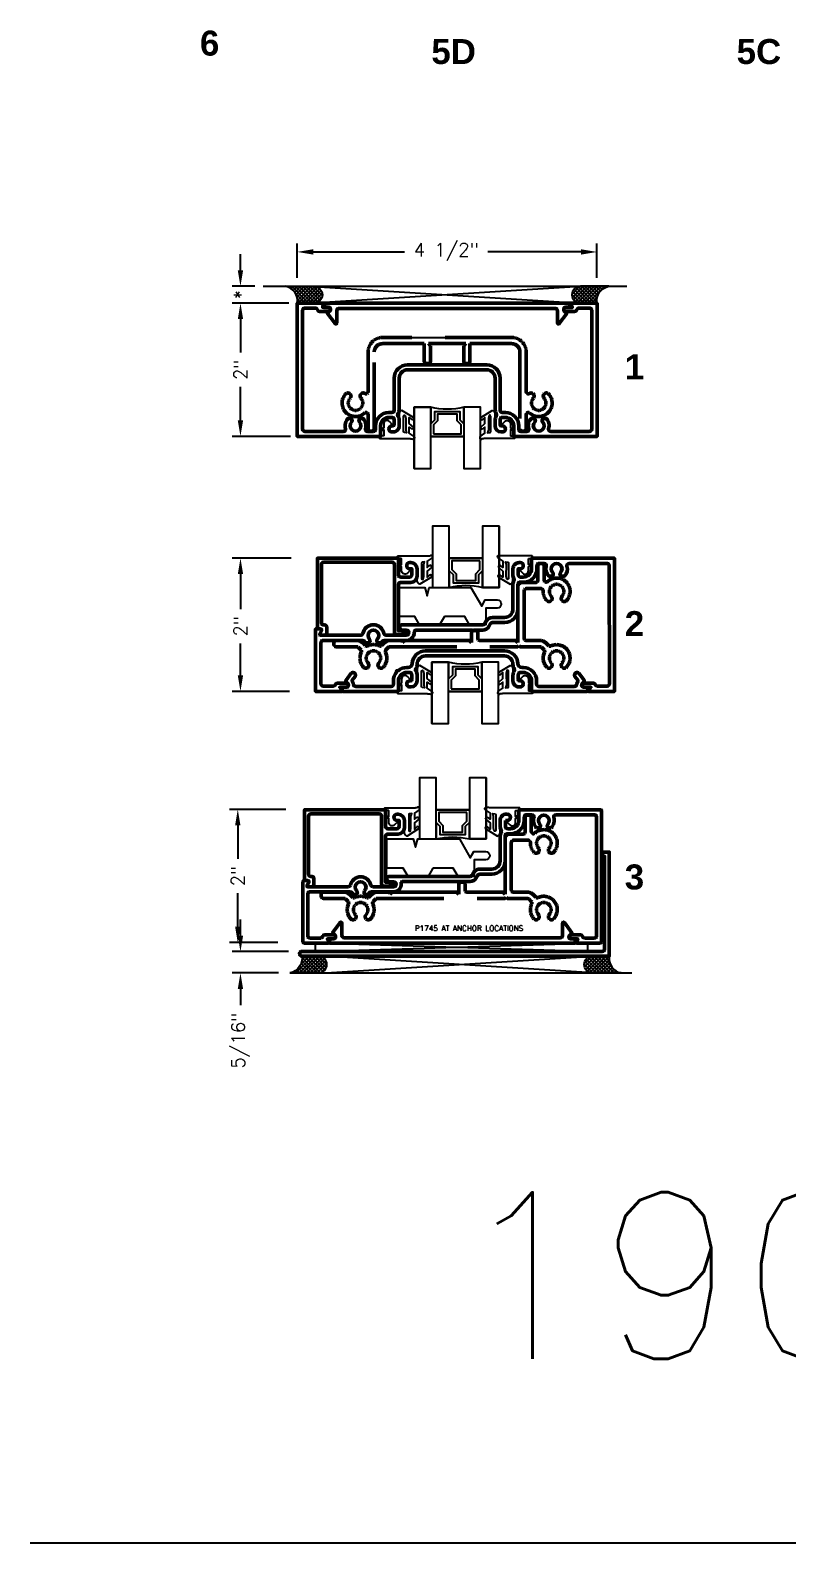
# Model space of a CAD drawing. Extents: x 0 to 63.4, y 0 to 11.8.
# Drawn here: x 0 to 2.84, y 0 to 5.68 of the extents above; entities that cross this region are included whole.
import ezdxf

# ---------------------------------------------------------------- set-up
doc = ezdxf.new("R2010")
doc.units = 0
doc.header["$MEASUREMENT"] = 0
doc.linetypes.add('HIDDEN', pattern=[0.375, 0.25, -0.125])
doc.layers.get('Defpoints').update_dxf_attribs({"linetype": 'CONTINUOUS'})
for name, color, linetype in [('R-Anno-Dims', 3, 'CONTINUOUS'), ('R-Anno-Text', 6, 'CONTINUOUS'), ('R-Det1', 4, 'CONTINUOUS'), ('R-Det2', 2, 'CONTINUOUS'), ('R-Det3', 5, 'CONTINUOUS'), ('R-Otln', 1, 'CONTINUOUS'), ('R-Pat1', 5, 'CONTINUOUS'), ('TITLE', 7, 'CONTINUOUS')]:
    doc.layers.add(name, color=color, linetype=linetype)
doc.styles.get("Standard").update_dxf_attribs({"font": 'simplex'})
doc.styles.add('style1', font='arialbd.ttf')
doc.dimstyles.new('1-4size', dxfattribs={"dimtxt": 0.05, "dimasz": 0.06, "dimexe": 0.03125, "dimexo": 0.03125, "dimgap": 0.03125, "dimtad": 0, "dimdec": 5, "dimlfac": 4, "dimzin": 4, "dimdsep": 46, "dimlunit": 5, "dimtxsty": 'Standard', "dimcen": 0, "dimclrd": 256, "dimclre": 256, "dimclrt": 256, "dimadec": 0, "dimazin": 1, "dimtfac": 1, "dimtdec": 5, "dimtofl": 0, "dimtmove": 0, "dimatfit": 3, "dimfxl": 1, "dimfrac": 2, "dimtolj": 1, "dimtzin": 4, "dimarcsym": 0})
pattern_1 = [(45, (0.561077, 2.683424), (-0.006629126, 0.006629126), []), (135, (0.561077, 2.683424), (-0.006629126, -0.006629126), [])]
pattern_2 = [(45, (0.626419, 0.654195), (-0.006629126, 0.006629126), []), (135, (0.626419, 0.654195), (-0.006629126, -0.006629126), [])]

# ---------------------------------------------------------------- blocks, each defined once
blk = doc.blocks.new('*D196')
at = {"layer": 'Defpoints', "color": 0, "transparency": 16777216}
for p in [(0.7889, 2.2186), (1, 2.2186), (0.9624, 2.1386)]:
    blk.add_point(p, dxfattribs=at)
at = {"layer": 'R-Anno-Dims', "lineweight": -2, "transparency": 16777216}
for p, q in [((0.7889, 2.2786), (0.7889, 2.3386)), ((0.9688, 2.2186), (0.7576, 2.2186)), ((0.9312, 2.1386), (0.7576, 2.1386)), ((0.7889, 2.0786), (0.7889, 2.0183))]:
    blk.add_line(p, q, dxfattribs=at)
at = {"layer": 'R-Anno-Dims', "transparency": 16777216}
for points in [[(0.7789, 2.2786), (0.7989, 2.2786), (0.7889, 2.2186)], [(0.7789, 2.0786), (0.7989, 2.0786), (0.7889, 2.1386)]]:
    blk.add_solid(points, dxfattribs=at)
at = {"layer": 'R-Anno-Dims', "transparency": 16777216, "insert": (0.7889, 1.8847), "char_height": 0.05, "attachment_point": 5, "rotation": 90}
blk.add_mtext('\\A1;5/16"', dxfattribs=at)
blk = doc.blocks.new('*D197')
at = {"layer": 'Defpoints', "color": 0, "transparency": 16777216}
for p in [(0.7788, 2.7526), (0.99, 2.7526), (0.9598, 2.2523)]:
    blk.add_point(p, dxfattribs=at)
at = {"layer": 'R-Anno-Dims', "lineweight": -2, "transparency": 16777216}
for p, q in [((0.9587, 2.7526), (0.7476, 2.7526)), ((0.7788, 2.6926), (0.7788, 2.567)), ((0.7788, 2.3123), (0.7788, 2.4378)), ((0.9286, 2.2523), (0.7476, 2.2523))]:
    blk.add_line(p, q, dxfattribs=at)
at = {"layer": 'R-Anno-Dims', "transparency": 16777216}
for points in [[(0.7688, 2.6926), (0.7888, 2.6926), (0.7788, 2.7526)], [(0.7688, 2.3123), (0.7888, 2.3123), (0.7788, 2.2523)]]:
    blk.add_solid(points, dxfattribs=at)
at = {"layer": 'R-Anno-Dims', "transparency": 16777216, "insert": (0.7788, 2.5024), "char_height": 0.05, "attachment_point": 5, "rotation": 90}
blk.add_mtext('\\A1;2"', dxfattribs=at)
blk = doc.blocks.new('*D198')
at = {"layer": 'Defpoints', "color": 0, "transparency": 16777216}
for p in [(1.0103, 3.6954), (0.7889, 3.1954), (1.0038, 3.1954)]:
    blk.add_point(p, dxfattribs=at)
at = {"layer": 'R-Anno-Dims', "lineweight": -2, "transparency": 16777216}
for p, q in [((0.979, 3.6954), (0.7576, 3.6954)), ((0.7889, 3.6354), (0.7889, 3.5044)), ((0.7889, 3.2554), (0.7889, 3.3752)), ((0.9725, 3.1954), (0.7576, 3.1954))]:
    blk.add_line(p, q, dxfattribs=at)
at = {"layer": 'R-Anno-Dims', "transparency": 16777216}
for points in [[(0.7789, 3.6354), (0.7989, 3.6354), (0.7889, 3.6954)], [(0.7789, 3.2554), (0.7989, 3.2554), (0.7889, 3.1954)]]:
    blk.add_solid(points, dxfattribs=at)
at = {"layer": 'R-Anno-Dims', "transparency": 16777216, "insert": (0.7889, 3.4398), "char_height": 0.05, "attachment_point": 5, "rotation": 90}
blk.add_mtext('\\A1;2"', dxfattribs=at)
blk = doc.blocks.new('*D200')
at = {"layer": 'Defpoints', "color": 0, "transparency": 16777216}
for p in [(0.7889, 4.7158), (0.8745, 4.7158), (1.002, 4.6525)]:
    blk.add_point(p, dxfattribs=at)
at = {"layer": 'R-Anno-Dims', "lineweight": -2, "transparency": 16777216}
for p, q in [((0.7889, 4.7758), (0.7889, 4.8358)), ((0.8433, 4.7158), (0.7576, 4.7158)), ((0.9708, 4.6525), (0.7576, 4.6525)), ((0.7889, 4.5925), (0.7889, 4.5325))]:
    blk.add_line(p, q, dxfattribs=at)
at = {"layer": 'R-Anno-Dims', "transparency": 16777216}
for points in [[(0.7789, 4.7758), (0.7989, 4.7758), (0.7889, 4.7158)], [(0.7789, 4.5925), (0.7989, 4.5925), (0.7889, 4.6525)]]:
    blk.add_solid(points, dxfattribs=at)
at = {"layer": 'R-Anno-Dims', "transparency": 16777216, "insert": (0.7889, 4.6841), "char_height": 0.05, "attachment_point": 5, "rotation": 90}
blk.add_mtext('\\A1;*', dxfattribs=at)
blk = doc.blocks.new('*D201')
at = {"layer": 'Defpoints', "color": 0, "transparency": 16777216}
for p in [(1.002, 4.6525), (0.7889, 4.1525), (1.0085, 4.1525)]:
    blk.add_point(p, dxfattribs=at)
at = {"layer": 'R-Anno-Dims', "lineweight": -2, "transparency": 16777216}
for p, q in [((0.9708, 4.6525), (0.7576, 4.6525)), ((0.7889, 4.5925), (0.7889, 4.467)), ((0.7889, 4.2125), (0.7889, 4.3379)), ((0.9773, 4.1525), (0.7576, 4.1525))]:
    blk.add_line(p, q, dxfattribs=at)
at = {"layer": 'R-Anno-Dims', "transparency": 16777216}
for points in [[(0.7789, 4.5925), (0.7989, 4.5925), (0.7889, 4.6525)], [(0.7789, 4.2125), (0.7989, 4.2125), (0.7889, 4.1525)]]:
    blk.add_solid(points, dxfattribs=at)
at = {"layer": 'R-Anno-Dims', "transparency": 16777216, "insert": (0.7889, 4.4025), "char_height": 0.05, "attachment_point": 5, "rotation": 90}
blk.add_mtext('\\A1;2"', dxfattribs=at)
blk = doc.blocks.new('*D202')
at = {"layer": 'Defpoints', "color": 0, "transparency": 16777216}
for p in [(2.127, 4.8448), (1.002, 4.7158), (2.127, 4.7158)]:
    blk.add_point(p, dxfattribs=at)
at = {"layer": 'R-Anno-Dims', "lineweight": -2, "transparency": 16777216}
for p, q in [((1.002, 4.747), (1.002, 4.876)), ((1.062, 4.8448), (1.4049, 4.8448)), ((2.067, 4.8448), (1.7174, 4.8448)), ((2.127, 4.747), (2.127, 4.876))]:
    blk.add_line(p, q, dxfattribs=at)
at = {"layer": 'R-Anno-Dims', "transparency": 16777216}
for points in [[(1.062, 4.8548), (1.062, 4.8348), (1.002, 4.8448)], [(2.067, 4.8548), (2.067, 4.8348), (2.127, 4.8448)]]:
    blk.add_solid(points, dxfattribs=at)
at = {"layer": 'R-Anno-Dims', "transparency": 16777216, "insert": (1.5612, 4.8448), "char_height": 0.05, "attachment_point": 5}
blk.add_mtext('\\A1;4 1/2"', dxfattribs=at)
blk = doc.blocks.new('P2728 compress')
at = {"layer": 'R-Det2'}
blk.add_lwpolyline([(176.266, 42.927), (176.372, 42.753, -0.301952), (176.324, 42.713), (176.124, 42.713, 0.414214), (176.044, 42.633), (176.044, 42.594, 0.388879), (176.081, 42.554), (176.097, 42.553, 0.440011), (176.14, 42.593), (176.14, 42.607, -0.668179), (176.157, 42.614), (176.206, 42.566, -0.668179), (176.17, 42.48), (176.111, 42.48), (176.083, 42.441, -0.836323), (176.069, 42.447), (176.078, 42.48), (175.994, 42.48, 0.414214), (175.988, 42.474), (175.988, 42.424, -0.414214), (175.982, 42.418), (175.954, 42.418, -0.414214), (175.948, 42.424), (175.948, 42.862, 0.083245), (175.94, 42.911), (175.94, 42.911)], format="xyb", dxfattribs=at)
for points in [[(175.978, 42.937), (176.028, 42.864), (176.119, 42.864), (176.088, 42.905)], [(176.117, 42.931), (176.175, 42.864), (176.267, 42.864), (176.235, 42.902)]]:
    blk.add_lwpolyline(points, dxfattribs=at)
at = {"layer": 'R-Det2', "lineweight": 25}
blk.add_lwpolyline([(176.039, 42.79, 0.372312), (176.054, 42.778), (176.284, 42.778, 0.668179), (176.295, 42.803), (176.252, 42.812), (176.078, 42.811), (176.034, 42.824)], format="xyb", close=True, dxfattribs=at)
at = {"layer": 'R-Det2', "ltscale": 0.1}
for centre, radius, start, end in [((175.962, 42.92), 0.0237, 22.2345, 202.2345), ((176.117, 42.901), 0.0297, 90, 171.5397), ((176.251, 42.914), 0.0199, 40.2978, 220.2978)]:
    blk.add_arc(centre, radius, start, end, dxfattribs=at)
blk = doc.blocks.new('1')
at = {"layer": 'R-Otln', "color": 1, "lineweight": 50}
for p, q in [((8.988, 2.592), (8.988, 3.499)), ((9.003, 3.514), (9.374, 3.514)), ((9.063, 3.408), (9.063, 2.776)), ((9.256, 3.439), (9.094, 3.439)), ((9.381, 3.502), (9.358, 3.463)), ((9.365, 3.451), (9.45, 3.451)), ((13.022, 3.451), (13.108, 3.451)), ((13.115, 3.463), (13.092, 3.502)), ((13.099, 3.514), (13.458, 3.514)), ((13.367, 3.439), (13.216, 3.439)), ((13.398, 1.622), (13.398, 3.408)), ((13.473, 3.499), (13.473, 1.53)), ((9.45, 3.389), (9.317, 3.389)), ((13.156, 3.389), (13.022, 3.389)), ((9.094, 2.745), (9.699, 2.745)), ((9.745, 2.785), (9.776, 2.785)), ((9.937, 2.785), (9.968, 2.785)), ((10.014, 2.745), (10.35, 2.745)), ((9.061, 2.577), (9.003, 2.577)), ((9.052, 2.648), (9.081, 2.597)), ((9.081, 2.597), (9.061, 2.577)), ((9.673, 2.67), (9.065, 2.67)), ((10.349, 2.67), (10.04, 2.67)), ((10.288, 2.594), (10.349, 2.594)), ((11.5, 2.514), (10.288, 2.514)), ((10.493, 2.589), (11.5, 2.589)), ((11.551, 2.457), (11.527, 2.499)), ((11.592, 2.536), (11.616, 2.495)), ((11.643, 2.479), (11.825, 2.479)), ((11.825, 2.479), (11.643, 2.479)), ((11.643, 2.479), (11.825, 2.479)), ((11.825, 2.404), (11.643, 2.404)), ((11.95, 1.909), (11.95, 2.279)), ((12.025, 2.279), (12.025, 1.904)), ((12.056, 1.873), (12.111, 1.873)), ((11.95, 1.768), (11.95, 1.767)), ((11.95, 1.673), (11.95, 1.768)), ((12.03, 1.767), (12.03, 1.673)), ((12.03, 1.673), (12.06, 1.673)), ((12.106, 1.798), (12.061, 1.798)), ((12.231, 1.529), (12.231, 1.673)), ((12.311, 1.673), (12.311, 1.62)), ((12.495, 1.784), (12.526, 1.784)), ((12.687, 1.784), (12.718, 1.784)), ((12.06, 1.58), (12.043, 1.58)), ((13.458, 1.514), (12.246, 1.514)), ((12.342, 1.589), (12.428, 1.589)), ((12.785, 1.589), (13.366, 1.589))]:
    blk.add_line(p, q, dxfattribs=at)
for centre, radius, start, end in [((9.003, 3.499), 0.015, 90, 180), ((9.094, 3.408), 0.031, 90, 180), ((9.256, 3.408), 0.031, 11.1599, 90), ((9.317, 3.42), 0.031, 191.1599, 270), ((9.365, 3.459), 0.008, 150, 270), ((9.374, 3.506), 0.008, 330, 90), ((9.45, 3.42), 0.031, 0, 90), ((9.45, 3.42), 0.031, 270, 360), ((13.022, 3.42), 0.031, 90, 180), ((13.022, 3.42), 0.031, 180, 270), ((13.099, 3.506), 0.008, 90, 210), ((13.108, 3.459), 0.008, 270, 30), ((13.156, 3.42), 0.031, 270, 348.8401), ((13.216, 3.408), 0.031, 90, 168.8401), ((13.367, 3.408), 0.031, 0, 90), ((13.458, 3.499), 0.015, 360, 90), ((9.094, 2.776), 0.031, 180, 270), ((9.699, 2.776), 0.031, 270, 327.4846), ((9.856, 2.676), 0.156, 135.6653, 147.4846), ((9.856, 2.676), 0.081, 135.8443, 44.1557), ((9.776, 2.754), 0.031, 315.8443, 89.9999), ((9.937, 2.754), 0.031, 90.0001, 224.1557), ((9.856, 2.676), 0.156, 32.5154, 44.3347), ((10.014, 2.776), 0.031, 212.5154, 270), ((10.35, 2.632), 0.113, 355.2206, 89.9998), ((9.003, 2.592), 0.015, 180, 270), ((9.065, 2.655), 0.015, 90, 210), ((9.673, 2.639), 0.031, 11.253, 90), ((9.856, 2.676), 0.156, 191.253, 348.747), ((10.04, 2.639), 0.031, 90, 168.747), ((10.288, 2.554), 0.04, 90, 270), ((10.35, 2.632), 0.038, 269.7061, 90.2939), ((10.493, 2.62), 0.031, 175.2206, 270), ((11.5, 2.483), 0.106, 30, 90), ((11.5, 2.483), 0.031, 30, 90), ((11.643, 2.51), 0.106, 210, 270), ((11.643, 2.51), 0.031, 210, 270), ((11.825, 2.279), 0.2, 0, 90), ((11.825, 2.279), 0.125, 0, 90), ((12.061, 1.909), 0.111, 180, 209.9535), ((12.061, 1.768), 0.111, 150.0165, 180.502), ((11.938, 1.838), 0.031, 330.0165, 29.9535), ((12.056, 1.904), 0.031, 180, 270), ((12.111, 1.673), 0.2, 0, 90), ((12.043, 1.673), 0.093, 179.9973, 270.0027), ((12.061, 1.767), 0.031, 90, 180), ((12.06, 1.627), 0.0465, 270, 90), ((12.106, 1.673), 0.125, 0, 90), ((12.342, 1.62), 0.031, 180, 270), ((12.428, 1.62), 0.031, 270, 17.1046), ((12.606, 1.675), 0.156, 135.6758, 197.1046), ((12.606, 1.675), 0.081, 135.8588, 44.1412), ((12.526, 1.753), 0.031, 315.8588, 90), ((12.687, 1.753), 0.031, 90.0001, 224.1412), ((12.606, 1.675), 0.156, 342.8954, 44.3242), ((12.785, 1.62), 0.031, 162.8954, 270), ((13.366, 1.62), 0.031, 270, 1), ((12.246, 1.529), 0.015, 180, 270), ((13.458, 1.529), 0.015, 270, 1)]:
    blk.add_arc(centre, radius, start, end, dxfattribs=at)
blk = doc.blocks.new('P1133')
at = {"layer": 'R-Det3', "linetype": 'HIDDEN', "lineweight": 50}
blk.add_lwpolyline([(103.7207, -5.7074, -0.59665), (103.7087, -5.7139, 0.431132), (103.6922, -5.7178, 0.327818), (103.6938, -5.7315, -2.278081), (103.6536, -5.7315, 0.327818), (103.6552, -5.7178, 0.50623), (103.6365, -5.7157, 0.956981), (103.7077, -5.7872, -0.651659), (103.7207, -5.793), (103.7207, -5.8472, 0.414214), (103.7284, -5.8549), (103.7362, -5.8549, 0.414214), (103.7439, -5.8472), (103.7439, -5.5582, -0.414214), (103.7752, -5.5269), (103.9317, -5.5269), (103.9317, -5.5938, 0.414214), (103.9394, -5.6015), (103.9472, -5.6015, 0.414214), (103.9549, -5.5938), (103.9549, -5.5347), (103.9472, -5.5269), (104.0877, -5.5269), (104.0799, -5.5347), (104.0799, -5.5938, 0.414214), (104.0877, -5.6015), (104.0954, -5.6015, 0.414214), (104.1032, -5.5938), (104.1032, -5.5269), (104.2597, -5.5269, -0.414214), (104.2909, -5.5582), (104.2909, -5.8472, 0.414214), (104.2987, -5.8549), (104.3064, -5.8549, 0.414214), (104.3142, -5.8472), (104.3142, -5.793, -0.651659), (104.3272, -5.7872, 0.956981), (104.3984, -5.7157, 0.50623), (104.3797, -5.7178, 0.327818), (104.3813, -5.7315, -2.278081), (104.3411, -5.7315, 0.327818), (104.3426, -5.7178, 0.431132), (104.3262, -5.7139, -0.59665), (104.3142, -5.7074), (104.3142, -5.5582, 0.414214), (104.2597, -5.5037), (103.7752, -5.5037, 0.414214), (103.7207, -5.5582), (103.7207, -5.7074)], format="xyb", dxfattribs=at)
at = {"layer": 'R-Pat1'}
blk.add_line((103.7752, -5.5037), (104.2597, -5.5037), dxfattribs=at)

msp = doc.modelspace()

# ---------------------------------------------------------------- hatches: boundary and pattern name
at = {"layer": 'R-Pat1'}
h = msp.add_hatch(dxfattribs=at)
h.set_pattern_fill('ANSI37', color=256, scale=0.075, style=0)
h.set_pattern_definition(pattern_1)
h.paths.add_polyline_path([(0.9573936, 4.7157752, -0.406088976), (1.0020432, 4.6524625), (1.0645432, 4.6524625), (1.0684848, 4.6527089, 0.939451221), (1.0645432, 4.7157752)])
h = msp.add_hatch(dxfattribs=at)
h.set_pattern_fill('ANSI37', color=256, scale=0.075, style=0)
h.set_pattern_definition(pattern_1)
h.paths.add_polyline_path([(2.0645432, 4.7157752), (2.1716928, 4.7157752, 0.406088976), (2.1270432, 4.6524625), (2.0645432, 4.6524625), (2.0606015, 4.6527089, -0.939451221)])
h = msp.add_hatch(dxfattribs=at)
h.set_pattern_fill('ANSI37', color=256, scale=0.075, style=0)
h.set_pattern_definition(pattern_2)
h.paths.add_polyline_path([(2.1442663, 2.5403527), (2.1555163, 2.5403527), (2.1555163, 2.5768952), (2.1500276, 2.5768952, -0.000751556), (2.1500163, 2.5768952), (2.1442663, 2.5768952)])
h = msp.add_hatch(dxfattribs=at)
h.set_pattern_fill('ANSI37', color=256, scale=0.075, style=0)
h.set_pattern_definition(pattern_2)
h.paths.add_polyline_path([(0.9745917, 2.1385825, 0.406088976), (1.0192413, 2.2018952), (1.0817413, 2.2018952), (1.0856829, 2.2016488, -0.939451221), (1.0817413, 2.1385825)])
h = msp.add_hatch(dxfattribs=at)
h.set_pattern_fill('ANSI37', color=256, scale=0.075, style=0)
h.set_pattern_definition(pattern_2)
h.paths.add_polyline_path([(2.1105163, 2.1385825), (2.2176659, 2.1385825, -0.406088976), (2.1730163, 2.2018952), (2.1105163, 2.2018952), (2.1065747, 2.2016488, 0.939451221)])

# ---------------------------------------------------------------- linework, layer by layer
at = {"layer": 'R-Det1', "color": 5}
msp.add_line((0.8745033, 4.7157752), (2.2385033, 4.7157752), dxfattribs=at)
at = {"layer": 'R-Det1', "lineweight": 50}
for points in [[(1.5645432, 4.6324625), (1.1582932, 4.6324625, 0.414213562), (1.1505432, 4.6247125), (1.1505432, 4.5782125, -0.722145632), (1.1437849, 4.5759735), (1.1152932, 4.6142521), (1.1247734, 4.6237325, 0.668184624), (1.1192934, 4.6369625), (1.1112932, 4.6369625, -0.414216407), (1.1035432, 4.6447125), (1.1035432, 4.6524625), (1.5645432, 4.6524625), (2.0255432, 4.6524625), (2.0255432, 4.6447125, -0.414216407), (2.0177932, 4.6369625), (2.009793, 4.6369625, 0.668184624), (2.004313, 4.6237325), (2.0137932, 4.6142521), (1.9853015, 4.5759735, -0.722145632), (1.9785432, 4.5782125), (1.9785432, 4.6247125, 0.414213562), (1.9707932, 4.6324625)], [(1.816481, 3.272053, 0.145286571), (1.811531, 3.255178), (1.811531, 3.235103, 0.415053763), (1.834781, 3.211853), (1.838906, 3.211853, 1.012901092), (1.838606, 3.235103), (1.836531, 3.235103, -0.414213562), (1.831531, 3.240103), (1.831531, 3.258603, -0.416132723), (1.839281, 3.266353), (1.850531, 3.266353, -0.414213562), (1.881781, 3.235103), (1.881781, 3.200353, 0.414213562), (1.886781, 3.195353), (2.090281, 3.195353, 0.414213562), (2.092781, 3.197853), (2.092781, 3.203103, 0.412903226), (2.085031, 3.210853), (2.077031, 3.210853, -0.669038966), (2.071531, 3.224078), (2.077967, 3.2304971, 0.372650912), (2.0784463, 3.2370237), (2.058931, 3.263228, 0.238328156), (2.052731, 3.266353), (2.051906, 3.266353, 0.615742841), (2.044381, 3.251378), (2.054756, 3.237453, -0.3082191), (2.054881, 3.233153, 0.121337447), (2.050631, 3.221103, -0.384292738), (2.042931, 3.214103), (1.908031, 3.214103, -0.416670611), (1.900531, 3.221603), (1.900531, 3.235103, 0.414213562), (1.850531, 3.285103), (1.8456875, 3.285103, -0.398640607), (1.8302096, 3.2997747, 0.398640607), (1.780281, 3.347103), (1.483281, 3.347103, 0.398640607), (1.4333525, 3.2997747, -0.398640607), (1.4178746, 3.285103), (1.413031, 3.285103, 0.178683048), (1.3805431, 3.27311), (1.375024, 3.27311), (1.375024, 3.267591, 0.178683048), (1.363031, 3.235103), (1.363031, 3.221603, -0.413333333), (1.355531, 3.214103), (1.220606, 3.214103, -0.384292738), (1.212906, 3.221103, 0.125027091), (1.208656, 3.233153, -0.3082191), (1.208781, 3.237453), (1.219156, 3.251378, 0.615742841), (1.211631, 3.266353), (1.210831, 3.266353, 0.239176885), (1.204606, 3.263228), (1.1851091, 3.2370186, 0.372121531), (1.1855853, 3.2304988), (1.192006, 3.224078, -0.667873573), (1.186531, 3.210853), (1.178531, 3.210853, 0.416132723), (1.170781, 3.203103), (1.170781, 3.197853, 0.414213562), (1.173281, 3.195353), (1.376781, 3.195353, 0.414213562), (1.381781, 3.200353), (1.381781, 3.235103, -0.414213562), (1.413031, 3.266353), (1.424281, 3.266353, -0.412903226), (1.432031, 3.258603), (1.432031, 3.240103, -0.414213562), (1.427031, 3.235103), (1.424931, 3.235103, 1.011839456), (1.424656, 3.211853), (1.428781, 3.211853, 0.413978903), (1.452031, 3.235103), (1.452031, 3.255178, 0.143865672), (1.447056, 3.272053, -0.292539715), (1.447056, 3.280428, 0.142565659), (1.4520308, 3.2972419, -0.412912468), (1.4832805, 3.328353), (1.7802812, 3.328353, -0.413515847), (1.8115311, 3.2971775, 0.143455795), (1.816481, 3.280428, -0.292539715)]]:
    msp.add_lwpolyline(points, format="xyb", close=True, dxfattribs=at)
for points in [[(1.452031, 3.6556032), (1.452031, 3.6276032, -0.414213562), (1.428781, 3.6043532), (1.389531, 3.6043532, 0.414213562), (1.381781, 3.5966032), (1.381781, 3.423603), (1.410243, 3.423603, -0.961529366), (1.4107322, 3.4111222), (1.375138, 3.4083262, -0.437365349), (1.366781, 3.4160524), (1.366781, 3.672103, 0.414213562), (1.359031, 3.679853), (1.1002427, 3.679853, 0.414213562), (1.0924927, 3.672103), (1.0924927, 3.452603, 0.414213562), (1.0999927, 3.445103), (1.1047427, 3.445103, -0.414213562), (1.1124927, 3.437353), (1.1124927, 3.413853, -0.414213337), (1.1049927, 3.406353), (1.0902413, 3.406353, -0.577350566), (1.0869937, 3.411978), (1.0942825, 3.4246027), (1.0892825, 3.429603), (1.0774927, 3.429603), (1.0774927, 3.6953532), (1.381781, 3.6953532), (1.3817808, 3.6321031, 0.41290323), (1.3895309, 3.624353), (1.424281, 3.6243532, 0.414213562), (1.432031, 3.6321032), (1.432031, 3.6556032), (1.424656, 3.6556032, -1), (1.424656, 3.6788532), (1.4287809, 3.678853, -0.413978902), (1.4520308, 3.6556031)], [(1.4040148, 2.7111452), (1.4040148, 2.6831452, -0.414213562), (1.3807648, 2.6598952), (1.3415148, 2.6598952, 0.414213562), (1.3337648, 2.6521452), (1.3337648, 2.4791449), (1.3622267, 2.4791449, -0.961529366), (1.362716, 2.4666641), (1.3271217, 2.4638681, -0.437365349), (1.3187648, 2.4715943), (1.3187648, 2.7276449, 0.414213562), (1.3110148, 2.7353949), (1.0522265, 2.7353949, 0.414213562), (1.0444765, 2.7276449), (1.0444765, 2.5081449, 0.414213562), (1.0519765, 2.5006449), (1.0567265, 2.5006449, -0.414213562), (1.0644765, 2.4928949), (1.0644765, 2.4693949, -0.414213337), (1.0569765, 2.4618949), (1.042225, 2.4618949, -0.577350566), (1.0389775, 2.4675199), (1.0462663, 2.4801447), (1.0412663, 2.4851449), (1.0294765, 2.4851449), (1.0294765, 2.7508952), (1.3337648, 2.7508952), (1.3337646, 2.6876451, 0.41290323), (1.3415147, 2.679895), (1.3762648, 2.6798952, 0.414213562), (1.3840148, 2.6876452), (1.3840148, 2.7111452), (1.3766398, 2.7111452, -1), (1.3766398, 2.7343952), (1.3807646, 2.7343949, -0.413978902), (1.4040145, 2.711145)]]:
    msp.add_lwpolyline(points, format="xyb", dxfattribs=at)
at = {"layer": 'R-Det1', "color": 4, "linetype": 'Continuous', "lineweight": 50}
for points in [[(2.1462663, 2.5806452), (2.1462663, 2.5886452, -0.413333333), (2.1500163, 2.5923952), (2.1730163, 2.5923952), (2.1730163, 2.2018952), (1.0192413, 2.2018952, -1), (1.0192413, 2.2193952), (2.1477663, 2.2193952, 0.414213562), (2.1555163, 2.2271452), (2.1555163, 2.5768952), (2.1500163, 2.5768952, -0.413333333)], [(1.5837663, 2.2508949), (1.1227663, 2.2508949), (1.1227663, 2.258645, -0.414216407), (1.1305163, 2.2663949), (1.1385165, 2.2663949, 0.668184624), (1.1439965, 2.279625), (1.1345163, 2.2891053), (1.163008, 2.327384, -0.722145632), (1.1697663, 2.325145), (1.1697663, 2.278645, 0.414213562), (1.1775163, 2.270895), (1.5837663, 2.2708949), (1.9900163, 2.270895, 0.414213562), (1.9977663, 2.278645), (1.9977663, 2.325145, -0.722145632), (2.0045245, 2.327384), (2.0330163, 2.2891053), (2.023536, 2.279625, 0.668184624), (2.029016, 2.2663949), (2.0370163, 2.2663949, -0.414216407), (2.0447663, 2.258645), (2.0447663, 2.2508949)]]:
    msp.add_lwpolyline(points, format="xyb", close=True, dxfattribs=at)
at = {"layer": 'R-Det2', "color": 2, "linetype": 'Continuous'}
for p, q in [((1.5067805, 3.585853), (1.5692805, 3.585853)), ((1.7087643, 2.6413952), (1.6462643, 2.6413952))]:
    msp.add_line(p, q, dxfattribs=at)
at = {"layer": 'R-Det2'}
for points in [[(1.4403607, 4.0320376), (1.5028607, 4.0320375), (1.5028607, 4.2618377), (1.4403607, 4.2618377), (1.4403607, 4.0320375), (1.4403607, 4.2618377), (1.5028607, 4.2618377), (1.5028607, 4.1993377), (1.5183607, 4.2148377), (1.5183607, 4.2460877), (1.6123607, 4.2460877), (1.6123607, 4.2148377), (1.6278607, 4.1993377), (1.6278607, 4.1523377), (1.5028607, 4.1523377), (1.6278607, 4.1523377), (1.6278607, 4.0320375), (1.6903607, 4.0320375), (1.6903607, 4.2618377), (1.6278607, 4.2618377), (1.6278607, 4.1993377), (1.6278607, 4.2618377, -0.123310184), (1.5028607, 4.2618377, 1.56900442)], [(1.7600393, 3.8156535), (1.6975393, 3.8156535), (1.6975393, 3.5858534), (1.7600393, 3.5858534), (1.7600393, 3.8156535), (1.7600393, 3.5858534), (1.6975393, 3.5858534), (1.6975393, 3.6483534), (1.6820393, 3.6328534), (1.6820393, 3.6016034), (1.5880393, 3.6016034), (1.5880393, 3.6328534), (1.5725393, 3.6483534), (1.5725393, 3.6953534), (1.6975393, 3.6953534), (1.5725393, 3.6953534), (1.5725393, 3.8156535), (1.5100393, 3.8156535), (1.5100393, 3.5858534), (1.5725393, 3.5858534), (1.5725393, 3.6483534), (1.5725393, 3.5858534, -0.123310184), (1.6975393, 3.5858534, 1.56900442)], [(1.507535, 3.074928), (1.570035, 3.074928), (1.570035, 3.3047281), (1.507535, 3.3047281), (1.507535, 3.074928), (1.507535, 3.3047281), (1.570035, 3.3047281), (1.570035, 3.2422281), (1.585535, 3.2577281), (1.585535, 3.2889781), (1.679535, 3.2889781), (1.679535, 3.2577281), (1.695035, 3.2422281), (1.695035, 3.1952281), (1.570035, 3.1952281), (1.695035, 3.1952281), (1.695035, 3.074928), (1.757535, 3.074928), (1.757535, 3.3047281), (1.695035, 3.3047281), (1.695035, 3.2422281), (1.695035, 3.3047281, -0.123310184), (1.570035, 3.3047281, 1.56900442)], [(1.710737, 2.8711955), (1.648237, 2.8711955), (1.648237, 2.6413954), (1.710737, 2.6413954), (1.710737, 2.8711955), (1.710737, 2.6413954), (1.648237, 2.6413954), (1.648237, 2.7038954), (1.632737, 2.6883954), (1.632737, 2.6571454), (1.538737, 2.6571454), (1.538737, 2.6883954), (1.523237, 2.7038954), (1.523237, 2.7508954), (1.648237, 2.7508954), (1.523237, 2.7508954), (1.523237, 2.8711955), (1.460737, 2.8711955), (1.460737, 2.6413954), (1.523237, 2.6413954), (1.523237, 2.7038954), (1.523237, 2.6413954, -0.123310184), (1.648237, 2.6413954, 1.56900442)]]:
    msp.add_lwpolyline(points, format="xyb", dxfattribs=at)
for points in [[(1.5128607, 4.1623377), (1.6178607, 4.1623377), (1.6178607, 4.1951955), (1.6023607, 4.2106955), (1.6023607, 4.2360877), (1.5283607, 4.2360877), (1.5283607, 4.2106955), (1.5128607, 4.1951955), (1.5128607, 4.1623377)], [(1.6875393, 3.6853534), (1.5825393, 3.6853534), (1.5825393, 3.6524955), (1.5980393, 3.6369955), (1.5980393, 3.6116034), (1.6720393, 3.6116034), (1.6720393, 3.6369955), (1.6875393, 3.6524955), (1.6875393, 3.6853534)], [(1.580035, 3.2052281), (1.685035, 3.2052281), (1.685035, 3.238086), (1.669535, 3.253586), (1.669535, 3.2789781), (1.595535, 3.2789781), (1.595535, 3.253586), (1.580035, 3.238086), (1.580035, 3.2052281)], [(1.638237, 2.7408954), (1.533237, 2.7408954), (1.533237, 2.7080375), (1.548737, 2.6925375), (1.548737, 2.6671454), (1.622737, 2.6671454), (1.622737, 2.6925375), (1.638237, 2.7080375), (1.638237, 2.7408954)]]:
    msp.add_lwpolyline(points, dxfattribs=at)
for points in [[(1.5542745, 3.476603), (1.5362323, 3.445353), (1.4613087, 3.445353), (1.4432665, 3.476603), (1.381781, 3.476603), (1.381781, 3.5858533), (1.4808589, 3.5858533), (1.4892323, 3.5546033), (1.4976057, 3.5858533), (1.6536404, 3.5858533), (1.6943075, 3.5154158), (1.7078391, 3.5388533), (1.7522127, 3.5388533, -0.414213562), (1.7677127, 3.5233533), (1.7677127, 3.5231033, -0.414213562), (1.7522127, 3.5076033), (1.709906, 3.5076033), (1.709906, 3.445353), (1.6487323, 3.445353), (1.6306901, 3.476603)], [(1.5110086, 2.532145), (1.4929664, 2.500895), (1.4180428, 2.500895), (1.4000006, 2.532145), (1.3385152, 2.532145), (1.3385152, 2.6413953), (1.437593, 2.6413953), (1.4459664, 2.6101453), (1.4543398, 2.6413953), (1.6103745, 2.6413953), (1.6510416, 2.5709578), (1.6645733, 2.5943953), (1.7089468, 2.5943953, -0.414213562), (1.7244468, 2.5788953), (1.7244468, 2.5786453, -0.414213562), (1.7089468, 2.5631453), (1.6666402, 2.5631453), (1.6666402, 2.500895), (1.6054664, 2.500895), (1.5874242, 2.532145)]]:
    msp.add_lwpolyline(points, format="xyb", close=True, dxfattribs=at)
at = {"layer": 'R-Det3'}
for p, q in [((1.0645432, 4.7149625), (2.0645432, 4.6524625)), ((2.0645432, 4.7149625), (1.0645432, 4.6524625)), ((1.0696988, 2.250797), (1.0696988, 2.2195702)), ((1.0696988, 2.2195702), (2.0914488, 2.250797)), ((2.0914488, 2.2195702), (1.0696988, 2.250797)), ((2.0914488, 2.250797), (2.0914488, 2.2195702)), ((2.1105163, 2.1393952), (1.1105163, 2.2018952)), ((1.1105163, 2.1393952), (2.1105163, 2.2018952)), ((0.981665, 2.1393952), (2.2582664, 2.1393952))]:
    msp.add_line(p, q, dxfattribs=at)
at = {"layer": 'R-Det3', "linetype": 'HIDDEN', "lineweight": 50}
for points in [[(1.9405348, 3.5343219, 0.431131542), (1.956983, 3.5382268, 0.327818123), (1.9554725, 3.551908, -2.278081172), (1.9955896, 3.551908, 0.327818123), (1.9940791, 3.5382268, 0.506230383), (2.0127037, 3.5361705, 0.956981471), (1.9415031, 3.6076672, -0.651659058), (1.928531, 3.6133937), (1.928531, 3.667603, 0.414213562), (1.920781, 3.675353), (1.913031, 3.675353, 0.414213562), (1.905281, 3.667603), (1.905281, 3.6120191, -0.414213562), (1.897531, 3.6042691), (1.845782, 3.6042691, 0.414213562), (1.830282, 3.5887691), (1.830282, 3.3788435), (1.8227723, 3.3863532), (1.6875035, 3.3863532, -0.414213562), (1.6797535, 3.3941032), (1.6797535, 3.4156032, 0.414213562), (1.6720035, 3.4233532), (1.6642535, 3.4233532, 0.414213562), (1.6565035, 3.4156032), (1.6565035, 3.3786032), (1.6487535, 3.3863532), (1.4053785, 3.3863532), (1.3976285, 3.3786032), (1.3976285, 3.3863532), (1.3505352, 3.3863532, 0.198912367), (1.3284381, 3.3772003), (1.3186547, 3.3674168, -0.318046065), (1.3098293, 3.3659061, 0.226939718), (1.2662328, 3.3659061, -0.318046065), (1.2574074, 3.3674168), (1.2476214, 3.3772028, 0.198912367), (1.2255243, 3.3863557), (1.147531, 3.3863557, 0.414213562), (1.139781, 3.3786057), (1.139781, 3.3708557, 0.414213562), (1.147531, 3.3631057), (1.2256279, 3.3631057, -0.198912367), (1.231108, 3.3608358), (1.2409672, 3.3509766, -0.318046065), (1.2424779, 3.3421513, 0.306554229), (1.2508583, 3.2861705, 0.506230383), (1.269483, 3.2882268, 0.327818123), (1.2679725, 3.301908, -2.278081172), (1.3080896, 3.301908, 0.327818123), (1.3065791, 3.2882268, 0.506230383), (1.3252037, 3.2861705, 0.306554229), (1.3335841, 3.3421513, -0.318046065), (1.3350949, 3.3509766), (1.3449516, 3.3608333, -0.198912367), (1.3504317, 3.3631032), (1.8302749, 3.3631032), (1.8340249, 3.3668532), (1.8377749, 3.3631032), (1.9131304, 3.3631032, -0.198912367), (1.9186105, 3.3608333), (1.9284672, 3.3509766, -0.318046065), (1.9299779, 3.3421513, 0.306554229), (1.9383583, 3.2861705, 0.506230383), (1.956983, 3.2882268, 0.327818123), (1.9554725, 3.301908, -2.278081172), (1.9955896, 3.301908, 0.327818123), (1.9940791, 3.2882268, 0.506230383), (2.0127037, 3.2861705, 0.825601817), (1.9537328, 3.3659061, -0.318046065), (1.9449074, 3.3674168), (1.9350507, 3.3772736, 0.198912367), (1.9131304, 3.3863532), (1.861282, 3.3863532, -0.414213562), (1.853532, 3.3941032), (1.853532, 3.5732691, -0.414213562), (1.861282, 3.5810191), (1.9173541, 3.5810191, -0.428959716), (1.9250944, 3.5728811, 0.201044496), (1.9383583, 3.5361705, 0.061644757)], [(1.8925185, 2.5898638, 0.431131542), (1.9089667, 2.5937687, 0.327818123), (1.9074563, 2.60745, -2.278081172), (1.9475733, 2.60745, 0.327818123), (1.9460629, 2.5937687, 0.506230383), (1.9646875, 2.5917125, 0.956981471), (1.8934869, 2.6632092, -0.651659058), (1.8805148, 2.6689356), (1.8805148, 2.7231449, 0.414213562), (1.8727648, 2.7308949), (1.8650148, 2.7308949, 0.414213562), (1.8572648, 2.7231449), (1.8572648, 2.667561, -0.414213562), (1.8495148, 2.659811), (1.7977658, 2.659811, 0.414213562), (1.7822658, 2.644311), (1.7822658, 2.4343855), (1.7747561, 2.4418952), (1.6394873, 2.4418952, -0.414213562), (1.6317373, 2.4496452), (1.6317373, 2.4711452, 0.414213562), (1.6239873, 2.4788952), (1.6162373, 2.4788952, 0.414213562), (1.6084873, 2.4711452), (1.6084873, 2.4341452), (1.6007373, 2.4418952), (1.3573623, 2.4418952), (1.3496123, 2.4341452), (1.3496123, 2.4418952), (1.302519, 2.4418952, 0.198912367), (1.2804219, 2.4327423), (1.2706384, 2.4229588, -0.318046065), (1.2618131, 2.421448, 0.226939718), (1.2182165, 2.421448, -0.318046065), (1.2093912, 2.4229588), (1.1996052, 2.4327448, 0.198912367), (1.1775081, 2.4418977), (1.0995148, 2.4418977, 0.414213562), (1.0917648, 2.4341477), (1.0917648, 2.4263977, 0.414213562), (1.0995148, 2.4186477), (1.1776117, 2.4186477, -0.198912367), (1.1830917, 2.4163778), (1.1929509, 2.4065186, -0.318046065), (1.1944617, 2.3976932, 0.306554229), (1.2028421, 2.3417125, 0.506230383), (1.2214667, 2.3437687, 0.327818123), (1.2199563, 2.35745, -2.278081172), (1.2600733, 2.35745, 0.327818123), (1.2585629, 2.3437687, 0.506230383), (1.2771875, 2.3417125, 0.306554229), (1.2855679, 2.3976932, -0.318046065), (1.2870787, 2.4065186), (1.2969354, 2.4163753, -0.198912367), (1.3024154, 2.4186452), (1.7822587, 2.4186452), (1.7860087, 2.4223952), (1.7897587, 2.4186452), (1.8651142, 2.4186452, -0.198912367), (1.8705942, 2.4163753), (1.8804509, 2.4065186, -0.318046065), (1.8819617, 2.3976932, 0.306554229), (1.8903421, 2.3417125, 0.506230383), (1.9089667, 2.3437687, 0.327818123), (1.9074563, 2.35745, -2.278081172), (1.9475733, 2.35745, 0.327818123), (1.9460629, 2.3437687, 0.506230383), (1.9646875, 2.3417125, 0.825601817), (1.9057165, 2.421448, -0.318046065), (1.8968912, 2.4229588), (1.8870345, 2.4328155, 0.198912367), (1.8651142, 2.4418952), (1.8132658, 2.4418952, -0.414213562), (1.8055158, 2.4496452), (1.8055158, 2.628811, -0.414213562), (1.8132658, 2.636561), (1.8693378, 2.636561, -0.428959716), (1.8770781, 2.6284231, 0.201044496), (1.8903421, 2.5917125, 0.061644757)]]:
    msp.add_lwpolyline(points, format="xyb", close=True, dxfattribs=at)
at = {"layer": 'R-Otln', "lineweight": 50}
msp.add_lwpolyline([(1.2880432, 4.1712125), (1.265478, 4.17121, -0.504662087), (1.25807, 4.1812397, 0.274614991), (1.2486993, 4.2199602), (1.2409991, 4.2199602, 0.267949192), (1.2342874, 4.2160852), (1.2342475, 4.2160161, 0.334270015), (1.235378, 4.206764, -2.352024806), (1.2062084, 4.206764, 0.334270015), (1.2073389, 4.2160161), (1.207299, 4.2160852, 0.267949192), (1.2005873, 4.2199602), (1.1928871, 4.2199602, 0.274614242), (1.1835164, 4.1812398, -0.504631265), (1.1761091, 4.1712101), (1.0297931, 4.1712126, -0.414208748), (1.0220432, 4.1789626), (1.0220432, 4.6259625, -0.414213562), (1.0297932, 4.6337125), (1.0707422, 4.6337125, -0.358249069), (1.0783457, 4.6274625, 0.358249069), (1.0859491, 4.6212125), (1.1192927, 4.6212125, 1.000029034), (1.1192932, 4.6367125), (1.1009451, 4.6367125, -0.577350003), (1.0976975, 4.6423375), (1.1035432, 4.6524625), (1.0020432, 4.6524625), (1.0020432, 4.1524625), (1.3145432, 4.1524625), (1.3145432, 4.1922125, -0.414213562), (1.3457932, 4.2234625), (1.3582932, 4.2234625, -0.414213562), (1.3660432, 4.2157125), (1.3660432, 4.1959625, -0.414213562), (1.3622932, 4.1922125), (1.3574182, 4.1922125, 1), (1.3574182, 4.1689625), (1.3615432, 4.1689625, 0.415053763), (1.3847932, 4.1922125), (1.3847933, 4.2122875, 0.143865672), (1.3798183, 4.2291625, -0.292539715), (1.3798183, 4.2375375, 0.14306262), (1.3847933, 4.2544125), (1.3847934, 4.3712126, -0.414213201), (1.4160434, 4.4024625), (1.713043, 4.4024625, -0.414213201), (1.744293, 4.3712126), (1.7442931, 4.2544125, 0.144487081), (1.7492431, 4.2375375, -0.292539715), (1.7492431, 4.2291625, 0.145286571), (1.7442931, 4.2122875), (1.7442932, 4.1922125, 0.413978903), (1.7675432, 4.1689625), (1.7716682, 4.1689625, 1), (1.7716682, 4.1922125), (1.7667932, 4.1922125, -0.414213562), (1.7630432, 4.1959625), (1.7630432, 4.2157125, -0.414213562), (1.7707932, 4.2234625), (1.7832932, 4.2234625, -0.414213562), (1.8145432, 4.1922125), (1.8145432, 4.1524625), (2.1270432, 4.1524625), (2.1270432, 4.6524625), (2.0255432, 4.6524625), (2.0346364, 4.6367125), (2.0097932, 4.6367125, 1.000029034), (2.0097937, 4.6212125), (2.0431372, 4.6212125, 0.358249069), (2.0507407, 4.6274625, -0.358249069), (2.0583441, 4.6337125), (2.0992932, 4.6337125, -0.414213562), (2.1070432, 4.6259625), (2.1070432, 4.1789625, -0.414213562), (2.0992932, 4.1712125), (1.9529897, 4.1712125, -0.504625958), (1.9455825, 4.1812422, 0.274614113), (1.9362118, 4.2199626), (1.9285116, 4.2199626, 0.267949192), (1.9217999, 4.2160876), (1.92176, 4.2160184, 0.334270015), (1.9228905, 4.2067664, -2.352024806), (1.8937209, 4.2067664, 0.334270015), (1.8948514, 4.2160184), (1.8948115, 4.2160876, 0.267949192), (1.8880998, 4.2199626), (1.8803996, 4.2199626, 0.274614113), (1.8710288, 4.1812422, -0.504625958), (1.8636217, 4.1712125), (1.8410432, 4.1712125, -0.414213562), (1.8332932, 4.1789625), (1.8332932, 4.1922125, 0.414213562), (1.7832932, 4.2422125), (1.7707929, 4.2422125, -0.414213562), (1.7630429, 4.2499625), (1.7630429, 4.3712125, 0.414213562), (1.7130429, 4.4212125), (1.4160434, 4.4212125, 0.414213562), (1.3660434, 4.3712125), (1.3660434, 4.2499625, -0.414213562), (1.3582934, 4.2422125), (1.3457932, 4.2422125, 0.414213562), (1.2957932, 4.1922125), (1.2957932, 4.1789625, -0.414213562)], format="xyb", close=True, dxfattribs=at)
at = {"layer": 'R-Otln', "color": 1, "lineweight": 50}
msp.add_lwpolyline([(1.8347824, 3.6788532, 0.414241295), (1.811532, 3.6556029), (1.811532, 3.6319078), (1.8115328, 3.6322781, 0.133807817), (1.8152366, 3.618201, -0.26765453), (1.8152386, 3.6104584, 0.131446221), (1.811532, 3.5966029), (1.811532, 3.5041029, -0.414213562), (1.780282, 3.4728529), (1.7346207, 3.4728529, 0.267949192), (1.7116711, 3.4596029), (1.7056811, 3.4492279, -0.267949192), (1.6989694, 3.4453529), (1.3958785, 3.445353, 1), (1.3958785, 3.425353), (1.4112673, 3.425353, -1.005143102), (1.4112673, 3.4063532), (1.3351532, 3.4063532, -0.359252387), (1.3275444, 3.4126303, 0.824978359), (1.2485176, 3.4126303, -0.359252387), (1.2409089, 3.4063532), (1.0902413, 3.4063532, -0.577350566), (1.0869937, 3.4119782), (1.0942825, 3.424603), (1.0892825, 3.4296032), (1.0710325, 3.4296032), (1.0710325, 3.1953532), (1.1707825, 3.1953532), (1.1616893, 3.2111032), (1.1865325, 3.2111032, 0.414213562), (1.1942825, 3.2188532, 0.414213562), (1.1865325, 3.2266032), (1.1531885, 3.2266032, 0.335012819), (1.1457355, 3.2209782, -0.335012819), (1.1382825, 3.2153532), (1.098782, 3.2153532, -0.414213562), (1.091032, 3.2231032), (1.091032, 3.3786057, -0.414213562), (1.098782, 3.3863557), (1.2479304, 3.3863557, -0.252416864), (1.2544054, 3.3828645, 0.040543662), (1.2584152, 3.377728), (1.2679446, 3.377728, 0.662862402), (1.2735048, 3.3908767, -2.364778238), (1.3025572, 3.3908767, 0.662862402), (1.3081175, 3.377728), (1.3176468, 3.377728, 0.040528051), (1.3216553, 3.3828624, -0.252400285), (1.32813, 3.3863532), (1.4116285, 3.3863532, 0.414213562), (1.4408785, 3.4156032), (1.4408785, 3.417603, -0.414213562), (1.4486285, 3.425353), (1.6575805, 3.425353), (1.6613305, 3.421603), (1.6650805, 3.425353), (1.6982477, 3.425353, 0.267949192), (1.7211974, 3.438603), (1.727909, 3.4502279, -0.267949192), (1.7346207, 3.4541029), (1.780282, 3.4541029, 0.414213562), (1.830282, 3.5041029), (1.830282, 3.597853, -0.414213562), (1.838032, 3.605603), (1.8517825, 3.605603, 0.414213562), (1.9017825, 3.655603), (1.9017825, 3.667853, -0.414213562), (1.9092825, 3.675353), (1.9291872, 3.675353, -0.493659699), (1.9366698, 3.6655848, 0.257248922), (1.9459084, 3.627853), (1.9554375, 3.627853, 0.662771717), (1.9609991, 3.6410003, -2.363944847), (1.990063, 3.6410003, 0.66277138), (1.9956246, 3.627853), (2.0051537, 3.627853, 0.257249001), (2.0143923, 3.6655848, -0.493659699), (2.0218749, 3.675353), (2.1652941, 3.675353, -0.419334802), (2.1730429, 3.6674677), (2.1735325, 3.223103, -0.414213562), (2.1657825, 3.215353), (2.1277825, 3.215353, -0.335012819), (2.1203296, 3.220978, 0.335012819), (2.1128766, 3.226603), (2.0795325, 3.226603, 0.414213562), (2.0717825, 3.218853, 0.414213562), (2.0795325, 3.211103), (2.1043758, 3.211103), (2.0952825, 3.195353), (2.1922825, 3.195353), (2.1922825, 3.695353), (1.8817825, 3.695353), (1.8817825, 3.655603, -0.414213562), (1.8505325, 3.624353), (1.8392823, 3.624353, -0.414213562), (1.8315323, 3.632103), (1.8315323, 3.6556027), (1.8389075, 3.6556027, 1), (1.8389075, 3.6788527)], format="xyb", close=True, dxfattribs=at)
at = {"layer": 'R-Pat1'}
msp.add_line((0, 0), (63.3706123, 0), dxfattribs=at)
for points in [[(0.9573936, 4.7157752), (1.0645432, 4.7157752, -1), (1.0645432, 4.6524625), (1.0020432, 4.6524625, 0.406088976), (0.9573936, 4.7157752, -0.862604342)], [(2.1716928, 4.7157752), (2.0645432, 4.7157752, 1), (2.0645432, 4.6524625), (2.1270432, 4.6524625, -0.406088976), (2.1716928, 4.7157752, 0.862604342)], [(0.9745917, 2.1385825), (1.0817413, 2.1385825, 1), (1.0817413, 2.2018952), (1.0192413, 2.2018952, -0.406088976), (0.9745917, 2.1385825, 0.862604342)], [(2.2176659, 2.1385825), (2.1105163, 2.1385825, -1), (2.1105163, 2.2018952), (2.1730163, 2.2018952, 0.406088976), (2.2176659, 2.1385825, -0.862604342)]]:
    msp.add_lwpolyline(points, format="xyb", dxfattribs=at)
for points in [[(2.1500163, 2.5768952), (2.1442663, 2.5768952)], [(2.1555163, 2.5403527), (2.1442663, 2.5403527)]]:
    msp.add_lwpolyline(points, dxfattribs=at)

# ---------------------------------------------------------------- block references
at = {"layer": 'R-Otln', "lineweight": 50, "xscale": -0.25, "yscale": 0.25, "zscale": 0.25, "rotation": 180}
msp.add_blockref('1', (-1.2240405, 3.1294676), dxfattribs=at)
at = {"layer": 'R-Pat1'}
msp.add_blockref('P1133', (-102.4529051, 10.0273833), dxfattribs=at)
at = {"layer": 'R-Pat1', "yscale": 0.25, "zscale": 0.25}
for p, xscale, rotation in [((-9.2933732, -39.8428795), -0.25, 270), ((12.4224596, -39.8428795), 0.25, 90), ((-9.2261354, 47.6905372), 0.25, 270), ((12.4896975, 47.6905372), -0.25, 90), ((-9.2261354, -40.800137), -0.25, 270), ((12.4896975, -40.800137), 0.25, 90), ((-9.2741516, 46.7455271), 0.25, 270), ((12.4417488, 46.7455271), -0.25, 90)]:
    msp.add_blockref('P2728 compress', p, dxfattribs=dict(at, xscale=xscale, rotation=rotation))

# ---------------------------------------------------------------- texts
at = {"layer": 'R-Anno-Text', "char_height": 0.09375, "width": 1.86, "attachment_point": 3, "style": 'style1'}
for s, insert in [('{\\fArial|b1|i0|c0|p34;6}', (0.7095207, 5.6753935, 1.5526731)), ('{\\fArial|b1|i0|c0|p34;5D}', (1.6727044, 5.6437474, 1.5526731)), ('^I5C^I', (2.8183703, 5.6437472, 1.5526731)), ('1', (2.3039498, 4.46044, 1.5526731)), ('2', (2.3039498, 3.4965549, 1.5526731)), ('3', (2.3039498, 2.5458374, 1.5526731))]:
    msp.add_mtext(s, dxfattribs=dict(at, insert=insert))
at = {"layer": 'R-Anno-Text', "insert": (1.8503345, 2.3061169), "char_height": 0.02, "attachment_point": 6}
msp.add_mtext('P1745 AT ANCHOR LOCATIONS', dxfattribs=at)
at = {"layer": 'TITLE'}
msp.add_text('190ELEV', height=0.625, dxfattribs=at).set_placement((1.5908956, 0.6906766))

# ---------------------------------------------------------------- dimensions: what is measured, and where the dimension line sits
at = {"layer": 'R-Anno-Dims'}
dim = msp.add_linear_dim(base=(2.1270432, 4.8447867), p1=(1.0020432, 4.7157752), p2=(2.1270432, 4.7157752), dimstyle='1-4size', override={"dimpost": '"'}, dxfattribs=at)
dim.commit()
dim.dimension.update_dxf_attribs({"geometry": '*D202', "text_midpoint": (1.5611723, 4.8447867), "dimtype": 160})
dim = msp.add_linear_dim(base=(0.7888897, 4.7157752), p1=(1.0020432, 4.6524625), p2=(0.8745033, 4.7157752), angle=90, text='*', dimstyle='1-4size', override={"dimpost": '"'}, dxfattribs=at)
dim.commit()
dim.dimension.update_dxf_attribs({"geometry": '*D200', "text_midpoint": (0.7888897, 4.6841189), "dimtype": 160})
for base, p1, p2, picture, middle in [((0.7888897, 4.1524623), (1.0020432, 4.6524625), (1.0085034, 4.1524623), '*D201', (0.7888897, 4.4024624)), ((0.7788433, 2.7525529), (0.9598313, 2.2523029), (0.9899706, 2.7525529), '*D197', (0.7788433, 2.5024279))]:
    dim = msp.add_linear_dim(base=base, p1=p1, p2=p2, angle=90, dimstyle='1-4size', override={"dimpost": '"'}, dxfattribs=at)
    dim.commit()
    dim.dimension.update_dxf_attribs({"geometry": picture, "text_midpoint": middle})
for base, p1, p2, picture, middle in [((0.7888897, 3.1953532), (1.0102554, 3.6953535), (1.0037952, 3.1953532), '*D198', (0.7888897, 3.439806)), ((0.7888897, 2.2185825), (0.9624439, 2.1385825), (1.0000202, 2.2185825), '*D196', (0.7888897, 1.8846912))]:
    dim = msp.add_linear_dim(base=base, p1=p1, p2=p2, angle=90, dimstyle='1-4size', override={"dimpost": '"'}, dxfattribs=at)
    dim.commit()
    dim.dimension.update_dxf_attribs({"geometry": picture, "text_midpoint": middle, "dimtype": 160})

doc.saveas('drawing.dxf')
